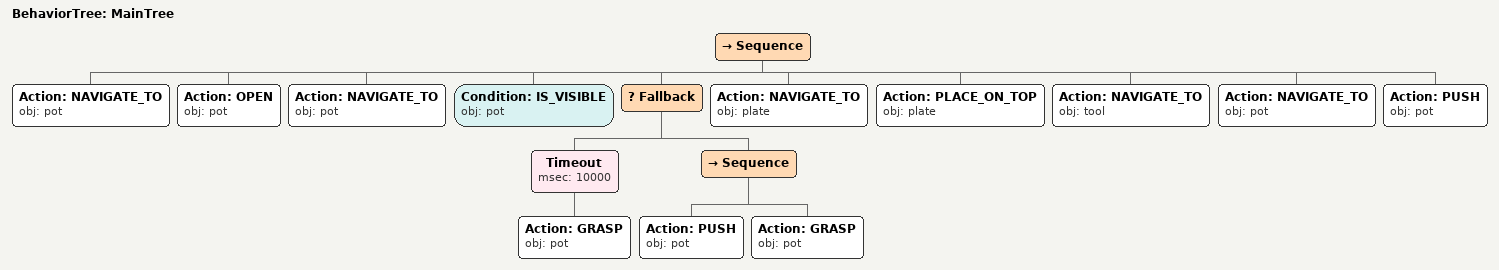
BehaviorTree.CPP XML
<root main_tree_to_execute="MainTree">
  <BehaviorTree ID="MainTree">
    <Sequence>
      <!-- Navigate to pot -->
      <Action ID="NAVIGATE_TO" obj="pot" />
      <!-- Open pot -->
      <Action ID="OPEN" obj="pot" />
      <!-- Navigate to pot -->
      <Action ID="NAVIGATE_TO" obj="pot" />
      <!-- Check pot is visible before GRASP -->
      <Condition ID="IS_VISIBLE" obj="pot" />
      <!-- Fallback: if GRASP pot fails, try alternative to reposition -->
      <Fallback>
        <!-- Timeout: GRASP pot within 10s -->
        <Timeout msec="10000">
          <!-- Grasp pot -->
          <Action ID="GRASP" obj="pot" />
        </Timeout>
        <Sequence>
          <!-- Push pot forward toward front edge of table -->
          <Action ID="PUSH" obj="pot" />
          <!-- Grasp pot -->
          <Action ID="GRASP" obj="pot" />
        </Sequence>
      </Fallback>
      <!-- Navigate to plate -->
      <Action ID="NAVIGATE_TO" obj="plate" />
      <!-- Place on plate -->
      <Action ID="PLACE_ON_TOP" obj="plate" />
      <!-- Navigate to tool -->
      <Action ID="NAVIGATE_TO" obj="tool" />
      <!-- Navigate to pot -->
      <Action ID="NAVIGATE_TO" obj="pot" />
      <!-- Push pot forward toward front edge of table -->
      <Action ID="PUSH" obj="pot" />
    </Sequence>
  </BehaviorTree>
</root>
